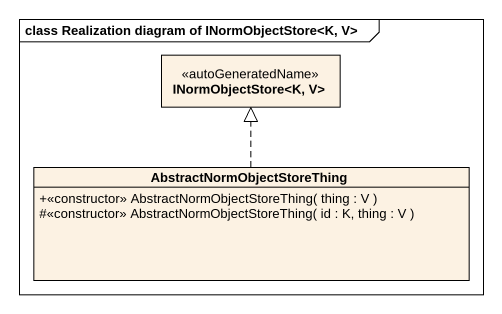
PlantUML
@startuml
mainframe class Realization diagram of INormObjectStore<K, V>
hide circle
hide empty members
skinparam classAttributeIconSize 0
interface "INormObjectStore<K, V>" as INormObjectStore_K_V <<autoGeneratedName>>
class AbstractNormObjectStoreThing {
  +<<constructor>> AbstractNormObjectStoreThing( thing : V )
  #<<constructor>> AbstractNormObjectStoreThing( id : K, thing : V )
}
AbstractNormObjectStoreThing .up.|> INormObjectStore_K_V
@enduml
